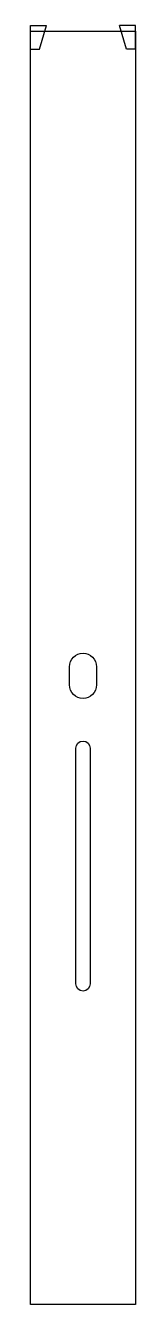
# Model space of a CAD drawing. Extents: x 0 to 58, y -703 to 3.
import ezdxf

# ---------------------------------------------------------------- set-up
doc = ezdxf.new("R2010")
doc.units = 0
doc.layers.get('0').update_dxf_attribs({"linetype": 'CONTINUOUS'})

msp = doc.modelspace()

# ---------------------------------------------------------------- linework, layer by layer
for p, q in [((0, -10), (0, 3)), ((0, 3), (8.765, 3)), ((5, -10), (8.765, 3)), ((58, 3), (49.25, 3)), ((53, -10), (49.25, 3)), ((58, -10), (58, 3)), ((0, -10), (5, -10)), ((58, -10), (53, -10))]:
    msp.add_line(p, q)
msp.add_lwpolyline([(0, 0), (58, 0), (58, -703), (0, -703)], close=True)
for points in [[(36.5, -351), (36.5, -361, -1), (21.5, -361), (21.5, -351, -1)], [(33, -396), (33, -526, -1), (25, -526), (25, -396, -1)]]:
    msp.add_lwpolyline(points, format="xyb", close=True)

doc.saveas('drawing.dxf')
